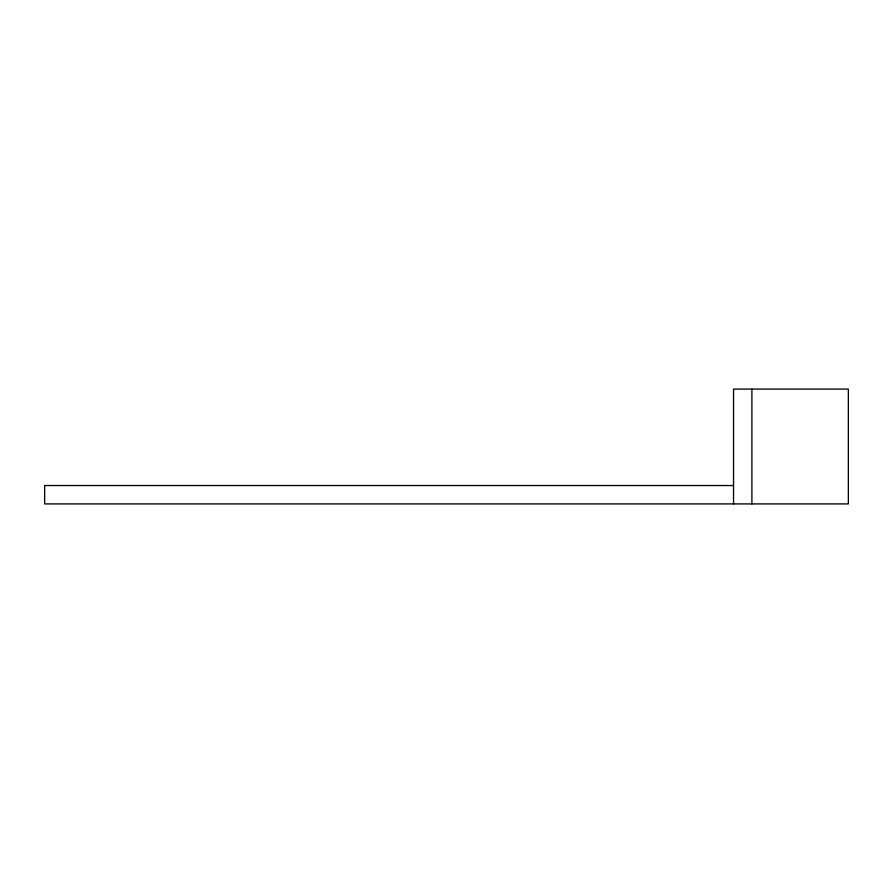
<?xml version="1.0" encoding="UTF-8"?>
<svg xmlns="http://www.w3.org/2000/svg" width="893" height="893" viewBox="0 0 893 893"><rect width="100%" height="100%" fill="white"/><g stroke="black" fill="none" stroke-linecap="round" stroke-linejoin="round"><path stroke-width="1.34" d="M733.533 485.535L44.65 485.535L44.65 503.909L848.35 503.909L848.35 389.091L733.533 389.091L733.533 503.909M751.906 389.091L751.906 503.909"/></g></svg>
